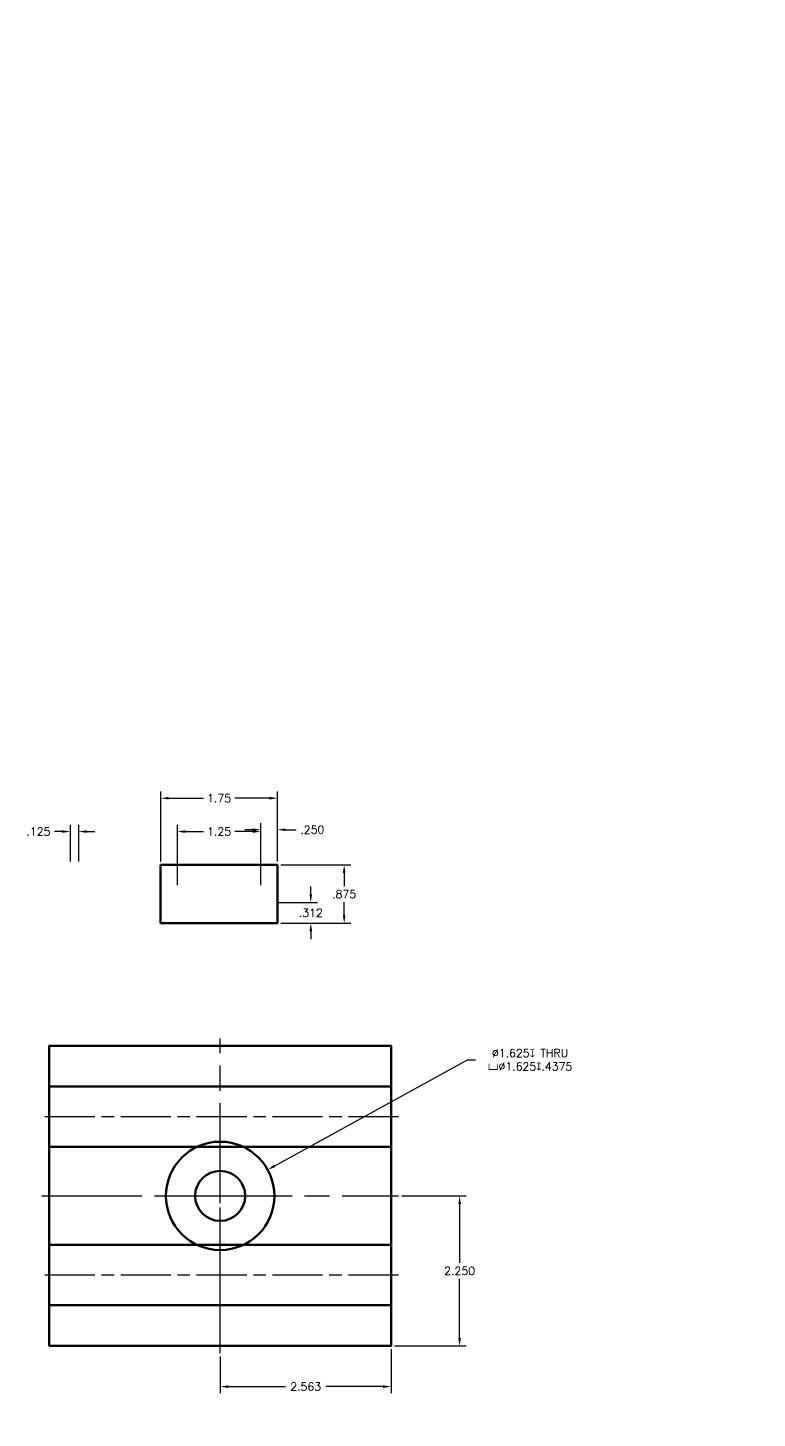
# Model space of a CAD drawing. Header units: inches. Extents: x 1 to 335, y -13 to 295.
# Drawn here: x 24.4 to 35.33, y 4.29 to 25.14 of the extents above; entities that cross this region are included whole.
import ezdxf

# ---------------------------------------------------------------- set-up
doc = ezdxf.new("R2010")
doc.units = ezdxf.units.IN
doc.header["$LTSCALE"] = 0.125
doc.header["$MEASUREMENT"] = 0
doc.linetypes.add('AM_ISO08W050', pattern=[18, 12, -1.5, 3, -1.5])
doc.linetypes.add('AM_ISO08W050x2', pattern=[9, 6, -0.75, 1.5, -0.75])
for name, color, linetype, lineweight in [('AM_0', 7, 'Continuous', 50), ('AM_5', 92, 'Continuous', 25), ('AM_7', 142, 'AM_ISO08W050', 25)]:
    doc.layers.add(name, color=color, linetype=linetype, lineweight=lineweight)
doc.styles.get("Standard").update_dxf_attribs({"font": 'ROMANS.SHX'})
doc.dimstyles.new('AM_ANSI$0', dxfattribs={"dimtxt": 0.12, "dimasz": 0.12, "dimexe": 0.1, "dimexo": 0.05, "dimgap": 0.06, "dimtad": 0, "dimtih": 1, "dimtoh": 1, "dimdec": 4, "dimzin": 7, "dimdsep": 46, "dimtxsty": 'Standard', "dimcen": 0, "dimclrd": 92, "dimclre": 256, "dimclrt": 142, "dimadec": 0, "dimazin": 2, "dimtp": 0.1, "dimtm": 0.1, "dimtfac": 0.71, "dimtdec": 4, "dimtofl": 0, "dimtmove": 0, "dimatfit": 3, "dimfxl": 1, "dimtolj": 1, "dimtzin": 7, "dimlwd": -1, "dimlwe": -1, "dimarcsym": 1})
doc.dimstyles.new('AM_ANSI$2', dxfattribs={"dimtxt": 0.12, "dimasz": 0.12, "dimexe": 0.1, "dimexo": 0.05, "dimgap": 0.06, "dimtad": 0, "dimtih": 1, "dimtoh": 1, "dimdec": 4, "dimzin": 7, "dimdsep": 46, "dimtxsty": 'Standard', "dimcen": 0, "dimclrd": 92, "dimclre": 256, "dimclrt": 142, "dimadec": 0, "dimazin": 2, "dimtp": 0.1, "dimtm": 0.1, "dimtfac": 0.71, "dimtdec": 4, "dimtofl": 0, "dimtmove": 0, "dimatfit": 3, "dimfxl": 1, "dimtolj": 1, "dimtzin": 7, "dimlwd": -1, "dimlwe": -1, "dimarcsym": 1})
doc.dimstyles.new('AM_ANSI$3', dxfattribs={"dimtxt": 0.12, "dimasz": 0.12, "dimexe": 0.1, "dimexo": 0.05, "dimgap": 0.06, "dimtad": 0, "dimtih": 1, "dimtoh": 1, "dimdec": 4, "dimzin": 7, "dimdsep": 46, "dimtxsty": 'Standard', "dimcen": 0, "dimclrd": 92, "dimclre": 256, "dimclrt": 142, "dimadec": 0, "dimazin": 2, "dimtp": 0.1, "dimtm": 0.1, "dimtfac": 0.71, "dimtdec": 4, "dimtofl": 0, "dimtmove": 0, "dimatfit": 0, "dimfxl": 1, "dimtolj": 1, "dimtzin": 7, "dimlwd": -1, "dimlwe": -1, "dimarcsym": 1})

# ---------------------------------------------------------------- blocks, each defined once
blk = doc.blocks.new('*D159')
at = {"layer": 'AM_5'}
for p, q in [((26.636, 12.283), (26.636, 13.186)), ((27.886, 12.283), (27.886, 13.186))]:
    blk.add_line(p, q, dxfattribs=at)
at = {"layer": 'AM_5', "color": 92}
for p, q in [((26.756, 13.086), (27.027, 13.086)), ((27.766, 13.086), (27.495, 13.086))]:
    blk.add_line(p, q, dxfattribs=at)
for points in [[(26.756, 13.106), (26.756, 13.066), (26.636, 13.086)], [(27.766, 13.106), (27.766, 13.066), (27.886, 13.086)]]:
    blk.add_solid(points, dxfattribs=at)
at = {"layer": 'Defpoints', "color": 0}
for p in [(27.886, 13.086), (26.636, 12.233), (27.886, 12.233)]:
    blk.add_point(p, dxfattribs=at)
at = {"layer": 'AM_5', "color": 142, "insert": (27.261, 13.086), "char_height": 0.12, "attachment_point": 5}
blk.add_mtext('\\A1;1.25', dxfattribs=at)
blk = doc.blocks.new('*D160')
at = {"layer": 'AM_5'}
for p, q in [((26.386, 12.636), (26.386, 13.686)), ((28.136, 12.636), (28.136, 13.686))]:
    blk.add_line(p, q, dxfattribs=at)
at = {"layer": 'AM_5', "color": 92}
for p, q in [((26.506, 13.586), (27.027, 13.586)), ((28.016, 13.586), (27.495, 13.586))]:
    blk.add_line(p, q, dxfattribs=at)
for points in [[(26.506, 13.606), (26.506, 13.566), (26.386, 13.586)], [(28.016, 13.606), (28.016, 13.566), (28.136, 13.586)]]:
    blk.add_solid(points, dxfattribs=at)
at = {"layer": 'Defpoints', "color": 0}
for p in [(28.136, 13.586), (26.386, 12.586), (28.136, 12.586)]:
    blk.add_point(p, dxfattribs=at)
at = {"layer": 'AM_5', "color": 142, "insert": (27.261, 13.586), "char_height": 0.12, "attachment_point": 5}
blk.add_mtext('\\A1;1.75', dxfattribs=at)
blk = doc.blocks.new('*D161')
at = {"layer": 'AM_5', "color": 92}
for p, q in [((28.636, 12.143), (28.636, 12.263)), ((28.636, 11.591), (28.636, 11.471))]:
    blk.add_line(p, q, dxfattribs=at)
at = {"layer": 'AM_5'}
for p, q in [((28.146, 12.023), (28.736, 12.023)), ((28.186, 11.711), (28.736, 11.711))]:
    blk.add_line(p, q, dxfattribs=at)
at = {"layer": 'AM_5', "color": 92}
for points in [[(28.616, 12.143), (28.656, 12.143), (28.636, 12.023)], [(28.616, 11.591), (28.656, 11.591), (28.636, 11.711)]]:
    blk.add_solid(points, dxfattribs=at)
at = {"layer": 'Defpoints', "color": 0}
for p in [(28.096, 12.023), (28.636, 12.023), (28.136, 11.711)]:
    blk.add_point(p, dxfattribs=at)
at = {"layer": 'AM_5', "color": 142, "insert": (28.636, 11.867), "char_height": 0.12, "attachment_point": 5}
blk.add_mtext('\\A1;.312', dxfattribs=at)
blk = doc.blocks.new('*D162')
at = {"layer": 'AM_5'}
for p, q in [((28.186, 12.586), (29.236, 12.586)), ((28.186, 11.711), (29.236, 11.711))]:
    blk.add_line(p, q, dxfattribs=at)
at = {"layer": 'AM_5', "color": 92}
for p, q in [((29.136, 12.466), (29.136, 12.268)), ((29.136, 11.831), (29.136, 12.028))]:
    blk.add_line(p, q, dxfattribs=at)
for points in [[(29.116, 12.466), (29.156, 12.466), (29.136, 12.586)], [(29.116, 11.831), (29.156, 11.831), (29.136, 11.711)]]:
    blk.add_solid(points, dxfattribs=at)
at = {"layer": 'Defpoints', "color": 0}
for p in [(28.136, 12.586), (29.136, 12.586), (28.136, 11.711)]:
    blk.add_point(p, dxfattribs=at)
at = {"layer": 'AM_5', "color": 142, "insert": (29.136, 12.148), "char_height": 0.12, "attachment_point": 5}
blk.add_mtext('\\A1;.875', dxfattribs=at)
blk = doc.blocks.new('*D163')
at = {"layer": 'AM_5'}
for p, q in [((27.886, 12.283), (27.886, 13.213)), ((28.136, 12.636), (28.136, 13.213))]:
    blk.add_line(p, q, dxfattribs=at)
at = {"layer": 'AM_5', "color": 92}
for p, q in [((27.766, 13.113), (27.646, 13.113)), ((28.256, 13.113), (28.419, 13.113))]:
    blk.add_line(p, q, dxfattribs=at)
for points in [[(27.766, 13.133), (27.766, 13.093), (27.886, 13.113)], [(28.256, 13.133), (28.256, 13.093), (28.136, 13.113)]]:
    blk.add_solid(points, dxfattribs=at)
at = {"layer": 'Defpoints', "color": 0}
for p in [(27.886, 13.113), (28.136, 12.586), (27.886, 12.233)]:
    blk.add_point(p, dxfattribs=at)
at = {"layer": 'AM_5', "color": 142, "insert": (28.659, 13.113), "char_height": 0.12, "attachment_point": 5}
blk.add_mtext('\\A1;.250', dxfattribs=at)
blk = doc.blocks.new('*D164')
at = {"layer": 'AM_5'}
for p, q in [((25.034, 12.636), (25.034, 13.186)), ((25.159, 12.636), (25.159, 13.186))]:
    blk.add_line(p, q, dxfattribs=at)
at = {"layer": 'AM_5', "color": 92}
for p, q in [((24.914, 13.086), (24.794, 13.086)), ((25.279, 13.086), (25.399, 13.086))]:
    blk.add_line(p, q, dxfattribs=at)
for points in [[(24.914, 13.106), (24.914, 13.066), (25.034, 13.086)], [(25.279, 13.106), (25.279, 13.066), (25.159, 13.086)]]:
    blk.add_solid(points, dxfattribs=at)
at = {"layer": 'Defpoints', "color": 0}
for p in [(25.034, 13.086), (25.034, 12.586), (25.159, 12.586)]:
    blk.add_point(p, dxfattribs=at)
at = {"layer": 'AM_5', "color": 142, "insert": (24.554, 13.086), "char_height": 0.12, "attachment_point": 5}
blk.add_mtext('\\A1;.125', dxfattribs=at)
blk = doc.blocks.new('*D192')
at = {"layer": 'AM_5'}
blk.add_line((34.737, -4.494), (34.637, -3.781), dxfattribs=at)
at = {"layer": 'AM_5', "color": 92}
blk.add_line((35.007, -3.905), (35.127, -3.905), dxfattribs=at)
for start, end in [(106.106, 114.212), (73.747, 90), (73.788, 81.894)]:
    blk.add_arc((34.769, -4.72), 0.849, start, end, dxfattribs=at)
for points in [[(34.53, -3.885), (34.538, -3.924), (34.651, -3.88)], [(34.888, -3.9), (34.89, -3.86), (34.769, -3.871)]]:
    blk.add_solid(points, dxfattribs=at)
at = {"layer": 'Defpoints', "color": 0}
for p in [(34.769, 295.28), (34.69, -3.875), (34.744, -4.544), (34.769, -4.72), (34.769, -4.72)]:
    blk.add_point(p, dxfattribs=at)
at = {"layer": 'AM_5', "color": 142, "insert": (35.25, -3.905), "char_height": 0.12, "attachment_point": 5}
blk.add_mtext('\\A1;8°', dxfattribs=at)
blk = doc.blocks.new('*D208')
at = {"layer": 'AM_5'}
for p, q in [((30, 7.624), (30.966, 7.624)), ((29.89, 5.374), (30.966, 5.374))]:
    blk.add_line(p, q, dxfattribs=at)
at = {"layer": 'AM_5', "color": 92}
for p, q in [((30.866, 7.504), (30.866, 6.619)), ((30.866, 5.494), (30.866, 6.379))]:
    blk.add_line(p, q, dxfattribs=at)
for points in [[(30.846, 7.504), (30.886, 7.504), (30.866, 7.624)], [(30.846, 5.494), (30.886, 5.494), (30.866, 5.374)]]:
    blk.add_solid(points, dxfattribs=at)
at = {"layer": 'Defpoints', "color": 0}
for p in [(29.95, 7.624), (30.866, 7.624), (29.84, 5.374)]:
    blk.add_point(p, dxfattribs=at)
at = {"layer": 'AM_5', "color": 142, "insert": (30.866, 6.499), "char_height": 0.12, "attachment_point": 5}
blk.add_mtext('\\A1;2.250', dxfattribs=at)
blk = doc.blocks.new('*D209')
at = {"layer": 'AM_5'}
for p, q in [((27.278, 5.214), (27.278, 4.664)), ((29.84, 5.324), (29.84, 4.664))]:
    blk.add_line(p, q, dxfattribs=at)
at = {"layer": 'AM_5', "color": 92}
for p, q in [((27.398, 4.764), (28.259, 4.764)), ((29.72, 4.764), (28.859, 4.764))]:
    blk.add_line(p, q, dxfattribs=at)
for points in [[(27.398, 4.784), (27.398, 4.744), (27.278, 4.764)], [(29.72, 4.784), (29.72, 4.744), (29.84, 4.764)]]:
    blk.add_solid(points, dxfattribs=at)
at = {"layer": 'Defpoints', "color": 0}
for p in [(27.278, 5.264), (29.84, 5.374), (29.84, 4.764)]:
    blk.add_point(p, dxfattribs=at)
at = {"layer": 'AM_5', "color": 142, "insert": (28.559, 4.764), "char_height": 0.12, "attachment_point": 5}
blk.add_mtext('\\A1;2.563', dxfattribs=at)
blk = doc.blocks.new('*D217')
at = {"layer": 'AM_5', "color": 92}
for p, q in [((28.095, 8.073), (30.985, 9.664)), ((30.985, 9.664), (31.105, 9.664))]:
    blk.add_line(p, q, dxfattribs=at)
blk.add_solid([(28.085, 8.091), (28.104, 8.056), (27.99, 8.015)], dxfattribs=at)
at = {"layer": 'Defpoints', "color": 0}
for p in [(27.99, 8.015), (26.566, 7.232)]:
    blk.add_point(p, dxfattribs=at)
at = {"layer": 'AM_5', "color": 142, "insert": (31.922, 9.664), "char_height": 0.12, "attachment_point": 5}
blk.add_mtext('\\A1;∅1.625{\\Famgdt;x} THRU\\P{\\Famgdt;v}%%c1.625{\\Famgdt;x}.4375', dxfattribs=at)

msp = doc.modelspace()

# ---------------------------------------------------------------- linework, layer by layer
at = {"layer": 'AM_0'}
for p, q in [((24.7152, 9.2636), (29.8402, 9.2636)), ((24.7152, 8.3576), (29.8402, 8.3576)), ((24.7152, 6.8896), (29.8402, 6.8896)), ((24.7152, 5.9836), (29.8402, 5.9836))]:
    msp.add_line(p, q, dxfattribs=at)
for points in [[(26.3858, 11.7107), (28.1358, 11.7107), (28.1358, 12.5857), (26.3858, 12.5857)], [(24.7152, 5.3736), (29.8402, 5.3736), (29.8402, 9.8736), (24.7152, 9.8736)]]:
    msp.add_lwpolyline(points, close=True, dxfattribs=at)
for radius in [0.8125, 0.375]:
    msp.add_circle((27.2777, 7.6236), radius, dxfattribs=at)
at = {"layer": 'AM_7'}
for p, q in [((27.2777, 5.2636), (27.2777, 9.9836)), ((24.6052, 7.6236), (29.9502, 7.6236))]:
    msp.add_line(p, q, dxfattribs=at)
at = {"layer": 'AM_7', "linetype": 'AM_ISO08W050x2'}
for p, q in [((29.9502, 8.8106), (24.6052, 8.8106)), ((27.2777, 6.7011), (27.2777, 8.5461)), ((26.3552, 7.6236), (28.2002, 7.6236)), ((29.9502, 6.4366), (24.6052, 6.4366))]:
    msp.add_line(p, q, dxfattribs=at)

# ---------------------------------------------------------------- dimensions: what is measured, and where the dimension line sits
at = {"layer": 'AM_5'}
dim = msp.add_angular_dim_2l(base=(34.6903, -3.8751), line1=((34.7692, -4.7203), (34.7692, 295.2797)), line2=((34.7444, -4.5436), (34.7692, -4.7203)), dimstyle='AM_ANSI$2', override={"dimdec": 3, "dimtp": 0.001, "dimtm": 0.001, "dimtdec": 3}, dxfattribs=at)
dim.commit()
dim.dimension.update_dxf_attribs({"geometry": '*D192', "text_midpoint": (35.2497, -3.9053)})
for base, p1, p2, angle, override, picture, middle in [((28.1358, 13.5857), (26.3858, 12.5857), (28.1358, 12.5857), 0, {"dimdec": 2, "dimtp": 0.001, "dimtm": 0.001, "dimtdec": 3}, '*D160', (27.2608, 13.5857)), ((29.1358, 12.5857), (28.1358, 11.7107), (28.1358, 12.5857), 90, {"dimdec": 3, "dimtp": 0.001, "dimtm": 0.001, "dimtdec": 3, "dimtix": 1}, '*D162', (29.1358, 12.1482)), ((28.6358, 12.0227), (28.1358, 11.7107), (28.0963, 12.0227), 90, {"dimdec": 3, "dimtp": 0.001, "dimtm": 0.001, "dimtdec": 3}, '*D161', (28.6358, 11.8667)), ((30.8659, 7.6236), (29.8402, 5.3736), (29.9502, 7.6236), 90, {"dimdec": 3, "dimtp": 0.001, "dimtm": 0.001, "dimtdec": 3}, '*D208', (30.8659, 6.4986)), ((29.840231036, 4.7636294181), (27.277731036, 5.2636294181), (29.840231036, 5.3736294181), 0, {"dimdec": 3, "dimtp": 0.001, "dimtm": 0.001, "dimtdec": 3}, '*D209', (28.558981036, 4.7636294181))]:
    dim = msp.add_linear_dim(base=base, p1=p1, p2=p2, angle=angle, dimstyle='AM_ANSI$0', override=override, dxfattribs=at)
    dim.commit()
    dim.dimension.update_dxf_attribs({"geometry": picture, "text_midpoint": middle})
for base, p1, p2, override, picture, middle in [((25.0344, 13.0857), (25.1594, 12.5857), (25.0344, 12.5857), {"dimdec": 3, "dimtp": 0.001, "dimtm": 0.001, "dimtdec": 3}, '*D164', (24.5544, 13.0857)), ((27.8858, 13.0857), (26.6358, 12.2332), (27.8858, 12.2332), {"dimdec": 2, "dimtp": 0.001, "dimtm": 0.001, "dimtdec": 3, "dimtix": 1}, '*D159', (27.2608, 13.0857))]:
    dim = msp.add_linear_dim(base=base, p1=p1, p2=p2, dimstyle='AM_ANSI$0', override=override, dxfattribs=at)
    dim.commit()
    dim.dimension.update_dxf_attribs({"geometry": picture, "text_midpoint": middle})
dim = msp.add_linear_dim(base=(27.8858, 13.1132), p1=(28.1358, 12.5857), p2=(27.8858, 12.2332), dimstyle='AM_ANSI$0', override={"dimdec": 3, "dimtp": 0.001, "dimtm": 0.001, "dimtdec": 3, "dimtix": 1}, dxfattribs=at)
dim.commit()
dim.dimension.update_dxf_attribs({"geometry": '*D163', "text_midpoint": (28.6595, 13.1132), "dimtype": 160})
dim = msp.add_diameter_dim_2p(p1=(26.5659, 7.2319), p2=(27.9895, 8.0154), text='<>{\\Famgdt;x} THRU\\P{\\Famgdt;v}%%c1.625{\\Famgdt;x}.4375', dimstyle='AM_ANSI$3', override={"dimdec": 3, "dimtp": 0.001, "dimtm": 0.001, "dimtdec": 3}, dxfattribs=at)
dim.commit()
dim.dimension.update_dxf_attribs({"geometry": '*D217', "text_midpoint": (31.9218, 9.6638), "dimtype": 163})

doc.saveas('drawing.dxf')
